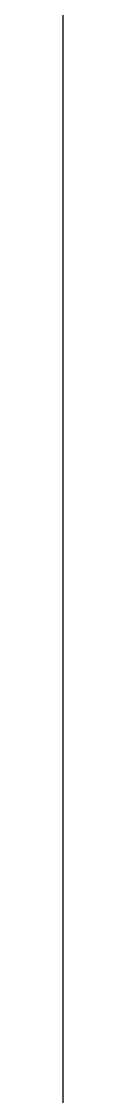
# Model space of a CAD drawing. Header units: metres. Extents: x 0 to 810, y 0 to 745.
# Drawn here: x 0 to 0.00008, y 4.98013 to 4.98702 of the extents above; entities that cross this region are included whole.
import ezdxf

# ---------------------------------------------------------------- set-up
doc = ezdxf.new("R2010")
doc.units = ezdxf.units.M
doc.layers.add('forest', color=7, linetype='Continuous')
doc.layers.add('forestfragmentation', color=7, linetype='Continuous')

msp = doc.modelspace()

# ---------------------------------------------------------------- linework, layer by layer
at = {"layer": 'forest', "color": 62}
msp.add_lwpolyline([(0, 0), (0, 63)], dxfattribs=at)
msp.add_lwpolyline([(0, 0), (0, 63)], dxfattribs=at)
msp.add_lwpolyline([(0, 0), (0, 63)], dxfattribs=at)
msp.add_lwpolyline([(0, 0), (0, 63)], dxfattribs=at)
at = {"layer": 'forest', "color": 176}
msp.add_lwpolyline([(0, 0), (0, 7), (1, 6), (2, 6), (3, 7), (2, 8), (2, 9), (1, 10), (0, 9), (0, 63), (63, 63)], dxfattribs=at)
msp.add_lwpolyline([(0, 0), (0, 7), (1, 6), (2, 6), (3, 7), (2, 8), (2, 9), (1, 10), (0, 9), (0, 63), (63, 63)], dxfattribs=at)
msp.add_lwpolyline([(0, 0), (0, 7), (1, 6), (2, 6), (3, 7), (2, 8), (2, 9), (1, 10), (0, 9), (0, 63), (63, 63)], dxfattribs=at)
msp.add_lwpolyline([(0, 0), (0, 7), (1, 6), (2, 6), (3, 7), (2, 8), (2, 9), (1, 10), (0, 9), (0, 63), (63, 63)], dxfattribs=at)
at = {"layer": 'forest', "color": 100}
msp.add_lwpolyline([(0, 0), (0, 63), (63, 63)], dxfattribs=at)
msp.add_lwpolyline([(0, 0), (0, 63), (63, 63)], dxfattribs=at)
msp.add_lwpolyline([(0, 0), (0, 63), (63, 63)], dxfattribs=at)
msp.add_lwpolyline([(0, 0), (0, 63), (63, 63)], dxfattribs=at)
at = {"layer": 'forest', "color": 145}
msp.add_lwpolyline([(0, 0), (0, 63), (62, 63)], dxfattribs=at)
msp.add_lwpolyline([(0, 0), (0, 63), (62, 63)], dxfattribs=at)
msp.add_lwpolyline([(0, 0), (0, 63), (62, 63)], dxfattribs=at)
msp.add_lwpolyline([(0, 0), (0, 63), (62, 63)], dxfattribs=at)
at = {"layer": 'forest', "color": 140}
for points in [[(1, 0), (0, 1), (0, 6), (1, 6), (2, 7), (2, 12), (3, 13), (3, 14), (4, 15), (4, 18), (5, 19), (5, 20), (6, 21), (5, 22), (1, 22), (0, 21), (0, 63), (63, 63)], [(1, 0), (0, 1), (0, 6), (1, 6), (2, 7), (2, 12), (3, 13), (3, 14), (4, 15), (4, 18), (5, 19), (5, 20), (6, 21), (5, 22), (1, 22), (0, 21), (0, 63), (63, 63)], [(1, 0), (0, 1), (0, 6), (1, 6), (2, 7), (2, 12), (3, 13), (3, 14), (4, 15), (4, 18), (5, 19), (5, 20), (6, 21), (5, 22), (1, 22), (0, 21), (0, 63), (63, 63)], [(1, 0), (0, 1), (0, 6), (1, 6), (2, 7), (2, 12), (3, 13), (3, 14), (4, 15), (4, 18), (5, 19), (5, 20), (6, 21), (5, 22), (1, 22), (0, 21), (0, 63), (63, 63)], [(0, 0), (0, 19), (2, 19), (3, 20), (3, 21), (2, 22), (1, 21), (0, 21), (0, 44)], [(0, 0), (0, 19), (2, 19), (3, 20), (3, 21), (2, 22), (1, 21), (0, 21), (0, 44)], [(0, 1), (0, 16), (4, 12), (5, 12), (6, 11), (7, 11), (7, 7), (6, 6), (6, 4), (3, 4), (2, 3), (2, 1), (0, 1)], [(0, 1), (0, 16), (4, 12), (5, 12), (6, 11), (7, 11), (7, 7), (6, 6), (6, 4), (3, 4), (2, 3), (2, 1), (0, 1)]]:
    msp.add_lwpolyline(points, dxfattribs=at)
at = {"layer": 'forest', "color": 183}
for points in [[(0, 0), (0, 63), (63, 63), (63, 0), (0, 0)], [(0, 0), (0, 63), (63, 63), (63, 0), (0, 0)], [(0, 0), (0, 63), (21, 63), (22, 62), (23, 62), (22, 61), (23, 60), (25, 60), (26, 59), (26, 58), (27, 57), (27, 55), (28, 54), (29, 55), (30, 55), (33, 58), (34, 58), (36, 60), (36, 61), (37, 62), (37, 63), (63, 63)], [(0, 0), (0, 63), (21, 63), (22, 62), (23, 62), (22, 61), (23, 60), (25, 60), (26, 59), (26, 58), (27, 57), (27, 55), (28, 54), (29, 55), (30, 55), (33, 58), (34, 58), (36, 60), (36, 61), (37, 62), (37, 63), (63, 63)], [(0, 0), (0, 47), (2, 49), (4, 49), (5, 50), (5, 51), (4, 52), (3, 52), (2, 53), (1, 53), (0, 54), (0, 63), (63, 63), (63, 0), (0, 0)], [(0, 0), (0, 47), (2, 49), (4, 49), (5, 50), (5, 51), (4, 52), (3, 52), (2, 53), (1, 53), (0, 54), (0, 63), (63, 63), (63, 0), (0, 0)], [(0, 0), (0, 63), (63, 63), (63, 0), (0, 0)], [(0, 0), (0, 63), (63, 63), (63, 0), (0, 0)], [(0, 0), (0, 63), (21, 63), (22, 62), (23, 62), (22, 61), (23, 60), (25, 60), (26, 59), (26, 58), (27, 57), (27, 55), (28, 54), (29, 55), (30, 55), (33, 58), (34, 58), (36, 60), (36, 61), (37, 62), (37, 63), (63, 63)], [(0, 0), (0, 63), (21, 63), (22, 62), (23, 62), (22, 61), (23, 60), (25, 60), (26, 59), (26, 58), (27, 57), (27, 55), (28, 54), (29, 55), (30, 55), (33, 58), (34, 58), (36, 60), (36, 61), (37, 62), (37, 63), (63, 63)], [(0, 0), (0, 61), (26, 61), (26, 59), (27, 58), (29, 58), (30, 59), (30, 60), (29, 61), (63, 61)], [(0, 0), (0, 61), (26, 61), (26, 59), (27, 58), (29, 58), (30, 59), (30, 60), (29, 61), (63, 61)]]:
    msp.add_lwpolyline(points, dxfattribs=at)
at = {"layer": 'forest', "color": 165}
for points in [[(0, 0), (0, 21), (3, 24), (2, 25), (1, 25), (0, 24), (0, 63), (63, 63), (63, 0), (0, 0)], [(0, 0), (0, 21), (3, 24), (2, 25), (1, 25), (0, 24), (0, 63), (63, 63), (63, 0), (0, 0)], [(0, 0), (0, 13), (1, 13), (2, 14), (2, 19), (4, 21), (3, 22), (3, 24), (4, 25), (3, 26), (3, 27), (2, 28), (1, 28), (0, 27), (0, 26), (0, 63)], [(0, 0), (0, 13), (1, 13), (2, 14), (2, 19), (4, 21), (3, 22), (3, 24), (4, 25), (3, 26), (3, 27), (2, 28), (1, 28), (0, 27), (0, 26), (0, 63)], [(0, 0), (0, 63), (63, 63)], [(0, 0), (0, 63), (63, 63)], [(0, 0), (0, 21), (3, 24), (2, 25), (1, 25), (0, 24), (0, 63), (63, 63), (63, 0), (0, 0)], [(0, 0), (0, 21), (3, 24), (2, 25), (1, 25), (0, 24), (0, 63), (63, 63), (63, 0), (0, 0)]]:
    msp.add_lwpolyline(points, dxfattribs=at)
at = {"layer": 'forest', "color": 184}
for points in [[(0, 0), (0, 63), (63, 63)], [(0, 0), (0, 63), (63, 63)], [(0, 0), (0, 50), (1, 51), (1, 54), (2, 55), (2, 57), (1, 58), (0, 58), (0, 63), (11, 63), (11, 60), (12, 59), (13, 59), (14, 58), (19, 58), (20, 59), (20, 60), (23, 63), (63, 63), (63, 0), (0, 0)], [(0, 0), (0, 50), (1, 51), (1, 54), (2, 55), (2, 57), (1, 58), (0, 58), (0, 63), (11, 63), (11, 60), (12, 59), (13, 59), (14, 58), (19, 58), (20, 59), (20, 60), (23, 63), (63, 63), (63, 0), (0, 0)], [(0, 0), (0, 46), (1, 47), (0, 48), (0, 63), (63, 63), (63, 0), (20, 0), (19, 1), (18, 1), (17, 2), (16, 2), (15, 1), (16, 0), (0, 0)], [(0, 0), (0, 46), (1, 47), (0, 48), (0, 63), (63, 63), (63, 0), (20, 0), (19, 1), (18, 1), (17, 2), (16, 2), (15, 1), (16, 0), (0, 0)], [(0, 0), (0, 63), (63, 63), (63, 0), (0, 0)], [(0, 0), (0, 63), (63, 63), (63, 0), (0, 0)], [(0, 0), (0, 63)], [(0, 0), (0, 63)], [(0, 0), (0, 63), (63, 63)], [(0, 0), (0, 63), (63, 63)]]:
    msp.add_lwpolyline(points, dxfattribs=at)
at = {"layer": 'forest', "color": 111}
for points in [[(0, 0), (0, 63), (60, 63), (62, 61), (63, 61), (63, 40), (61, 38), (61, 37), (62, 36), (63, 37), (63, 34), (60, 34), (59, 33), (59, 31), (58, 30), (59, 29), (61, 29), (63, 31), (63, 32), (63, 0), (0, 0)], [(0, 0), (0, 63), (60, 63), (62, 61), (63, 61), (63, 40), (61, 38), (61, 37), (62, 36), (63, 37), (63, 34), (60, 34), (59, 33), (59, 31), (58, 30), (59, 29), (61, 29), (63, 31), (63, 32), (63, 0), (0, 0)], [(0, 0), (0, 63), (60, 63), (62, 61), (63, 61), (63, 40), (61, 38), (61, 37), (62, 36), (63, 37), (63, 34), (60, 34), (59, 33), (59, 31), (58, 30), (59, 29), (61, 29), (63, 31), (63, 32), (63, 0), (0, 0)], [(0, 0), (0, 63), (60, 63), (62, 61), (63, 61), (63, 40), (61, 38), (61, 37), (62, 36), (63, 37), (63, 34), (60, 34), (59, 33), (59, 31), (58, 30), (59, 29), (61, 29), (63, 31), (63, 32), (63, 0), (0, 0)], [(0, 0), (0, 47)], [(0, 0), (0, 47)]]:
    msp.add_lwpolyline(points, dxfattribs=at)
at = {"layer": 'forest', "color": 144}
msp.add_lwpolyline([(0, 0), (0, 59), (1, 59), (5, 63), (42, 63), (44, 61), (43, 60), (43, 59), (44, 58), (47, 58)], dxfattribs=at)
msp.add_lwpolyline([(0, 0), (0, 59), (1, 59), (5, 63), (42, 63), (44, 61), (43, 60), (43, 59), (44, 58), (47, 58)], dxfattribs=at)
msp.add_lwpolyline([(0, 0), (0, 59), (1, 59), (5, 63), (42, 63), (44, 61), (43, 60), (43, 59), (44, 58), (47, 58)], dxfattribs=at)
msp.add_lwpolyline([(0, 0), (0, 59), (1, 59), (5, 63), (42, 63), (44, 61), (43, 60), (43, 59), (44, 58), (47, 58)], dxfattribs=at)
at = {"layer": 'forest', "color": 49}
msp.add_lwpolyline([(3, 0), (2, 1), (0, 1), (0, 63), (16, 63), (16, 61), (15, 61), (14, 60), (14, 58), (15, 57), (16, 57), (18, 59), (18, 60), (19, 61), (19, 63), (63, 63)], dxfattribs=at)
msp.add_lwpolyline([(3, 0), (2, 1), (0, 1), (0, 63), (16, 63), (16, 61), (15, 61), (14, 60), (14, 58), (15, 57), (16, 57), (18, 59), (18, 60), (19, 61), (19, 63), (63, 63)], dxfattribs=at)
msp.add_lwpolyline([(3, 0), (2, 1), (0, 1), (0, 63), (16, 63), (16, 61), (15, 61), (14, 60), (14, 58), (15, 57), (16, 57), (18, 59), (18, 60), (19, 61), (19, 63), (63, 63)], dxfattribs=at)
msp.add_lwpolyline([(3, 0), (2, 1), (0, 1), (0, 63), (16, 63), (16, 61), (15, 61), (14, 60), (14, 58), (15, 57), (16, 57), (18, 59), (18, 60), (19, 61), (19, 63), (63, 63)], dxfattribs=at)
at = {"layer": 'forest', "color": 160}
for points in [[(0, 0), (0, 63), (63, 63), (63, 44), (62, 43), (63, 42), (63, 0), (16, 0), (16, 1), (14, 3), (13, 3), (12, 2), (12, 1), (13, 0), (14, 0), (0, 0)], [(0, 0), (0, 63), (63, 63), (63, 44), (62, 43), (63, 42), (63, 0), (16, 0), (16, 1), (14, 3), (13, 3), (12, 2), (12, 1), (13, 0), (14, 0), (0, 0)], [(0, 0), (0, 63), (63, 63)], [(0, 0), (0, 63), (63, 63)], [(0, 0), (0, 63), (63, 63), (63, 44), (62, 43), (63, 42), (63, 0), (16, 0), (16, 1), (14, 3), (13, 3), (12, 2), (12, 1), (13, 0), (14, 0), (0, 0)], [(0, 0), (0, 63), (63, 63), (63, 44), (62, 43), (63, 42), (63, 0), (16, 0), (16, 1), (14, 3), (13, 3), (12, 2), (12, 1), (13, 0), (14, 0), (0, 0)]]:
    msp.add_lwpolyline(points, dxfattribs=at)
at = {"layer": 'forest', "color": 153}
for points in [[(0, 0), (0, 63), (50, 63)], [(0, 0), (0, 63), (50, 63)], [(0, 0), (0, 63), (63, 63), (63, 0), (0, 0)], [(0, 0), (0, 63), (63, 63), (63, 0), (0, 0)], [(0, 0), (0, 63), (50, 63)], [(0, 0), (0, 63), (50, 63)], [(0, 0), (0, 13), (1, 12), (1, 10), (3, 8), (6, 8), (7, 7), (8, 8), (9, 8), (10, 9), (11, 9), (13, 11), (13, 13), (12, 14), (12, 18)], [(0, 0), (0, 13), (1, 12), (1, 10), (3, 8), (6, 8), (7, 7), (8, 8), (9, 8), (10, 9), (11, 9), (13, 11), (13, 13), (12, 14), (12, 18)]]:
    msp.add_lwpolyline(points, dxfattribs=at)
at = {"layer": 'forest', "color": 167}
for points in [[(0, 0), (0, 31), (1, 30), (3, 32), (3, 34), (2, 35), (0, 35), (0, 52), (2, 54), (1, 55), (0, 55), (0, 63), (63, 63), (63, 0), (0, 0)], [(0, 0), (0, 31), (1, 30), (3, 32), (3, 34), (2, 35), (0, 35), (0, 52), (2, 54), (1, 55), (0, 55), (0, 63), (63, 63), (63, 0), (0, 0)], [(0, 0), (0, 13), (0, 12), (1, 11), (2, 11), (3, 10), (4, 10), (5, 11), (5, 12), (4, 13), (2, 13), (2, 18), (1, 19), (0, 18), (0, 63), (63, 63)], [(0, 0), (0, 13), (0, 12), (1, 11), (2, 11), (3, 10), (4, 10), (5, 11), (5, 12), (4, 13), (2, 13), (2, 18), (1, 19), (0, 18), (0, 63), (63, 63)], [(0, 0), (0, 31), (1, 30), (3, 32), (3, 34), (2, 35), (0, 35), (0, 52), (2, 54), (1, 55), (0, 55), (0, 63), (63, 63), (63, 0), (0, 0)], [(0, 0), (0, 31), (1, 30), (3, 32), (3, 34), (2, 35), (0, 35), (0, 52), (2, 54), (1, 55), (0, 55), (0, 63), (63, 63), (63, 0), (0, 0)]]:
    msp.add_lwpolyline(points, dxfattribs=at)
at = {"layer": 'forest', "color": 138}
msp.add_lwpolyline([(0, 0), (0, 29), (1, 30), (1, 33), (0, 34), (0, 63), (63, 63), (63, 0), (0, 0)], dxfattribs=at)
msp.add_lwpolyline([(0, 0), (0, 29), (1, 30), (1, 33), (0, 34), (0, 63), (63, 63), (63, 0), (0, 0)], dxfattribs=at)
msp.add_lwpolyline([(0, 0), (0, 29), (1, 30), (1, 33), (0, 34), (0, 63), (63, 63), (63, 0), (0, 0)], dxfattribs=at)
msp.add_lwpolyline([(0, 0), (0, 29), (1, 30), (1, 33), (0, 34), (0, 63), (63, 63), (63, 0), (0, 0)], dxfattribs=at)
at = {"layer": 'forest', "color": 83}
for points in [[(0, 0), (0, 44), (1, 45), (1, 47), (3, 49), (3, 50), (2, 51), (2, 52), (1, 53), (1, 56), (0, 57), (0, 63), (55, 63)], [(0, 0), (0, 44), (1, 45), (1, 47), (3, 49), (3, 50), (2, 51), (2, 52), (1, 53), (1, 56), (0, 57), (0, 63), (55, 63)], [(0, 0), (0, 44), (1, 45), (1, 47), (3, 49), (3, 50), (2, 51), (2, 52), (1, 53), (1, 56), (0, 57), (0, 63), (55, 63)], [(0, 0), (0, 44), (1, 45), (1, 47), (3, 49), (3, 50), (2, 51), (2, 52), (1, 53), (1, 56), (0, 57), (0, 63), (55, 63)], [(0, 0), (0, 13), (1, 13), (2, 14), (1, 15), (1, 17), (0, 18), (0, 59), (34, 59), (35, 58), (43, 58), (44, 59), (48, 59)], [(0, 0), (0, 13), (1, 13), (2, 14), (1, 15), (1, 17), (0, 18), (0, 59), (34, 59), (35, 58), (43, 58), (44, 59), (48, 59)], [(0, 0), (0, 13), (1, 13), (2, 14), (1, 15), (1, 17), (0, 18), (0, 59), (34, 59), (35, 58), (43, 58), (44, 59), (48, 59)], [(0, 0), (0, 13), (1, 13), (2, 14), (1, 15), (1, 17), (0, 18), (0, 59), (34, 59), (35, 58), (43, 58), (44, 59), (48, 59)], [(0, 0), (0, 15), (14, 15)], [(0, 0), (0, 15), (14, 15)]]:
    msp.add_lwpolyline(points, dxfattribs=at)
at = {"layer": 'forest', "color": 185}
for points in [[(0, 0), (0, 63), (63, 63)], [(0, 0), (0, 63), (63, 63)], [(0, 0), (0, 63)], [(0, 0), (0, 63)], [(0, 0), (0, 31), (1, 32), (1, 33), (0, 34), (0, 60), (1, 61), (0, 62), (0, 63), (49, 63)], [(0, 0), (0, 31), (1, 32), (1, 33), (0, 34), (0, 60), (1, 61), (0, 62), (0, 63), (49, 63)], [(0, 0), (0, 63), (63, 63)], [(0, 0), (0, 63), (63, 63)], [(0, 0), (0, 42)], [(0, 0), (0, 42)], [(0, 0), (0, 42)], [(0, 0), (0, 42)]]:
    msp.add_lwpolyline(points, dxfattribs=at)
at = {"layer": 'forest', "color": 192}
for points in [[(0, 0), (0, 63), (60, 63), (59, 62), (60, 61), (60, 59), (62, 57), (63, 57), (63, 0), (0, 0)], [(0, 0), (0, 63), (60, 63), (59, 62), (60, 61), (60, 59), (62, 57), (63, 57), (63, 0), (0, 0)], [(0, 0), (0, 63), (63, 63), (63, 0), (0, 0)], [(0, 0), (0, 63), (63, 63), (63, 0), (0, 0)], [(0, 0), (0, 63), (60, 63), (59, 62), (60, 61), (60, 59), (62, 57), (63, 57), (63, 0), (0, 0)]]:
    msp.add_lwpolyline(points, dxfattribs=at)
at = {"layer": 'forest', "color": 186}
for points in [[(0, 0), (0, 18), (3, 18), (4, 17), (5, 17), (6, 16), (7, 17), (7, 18), (8, 19), (6, 21), (5, 20), (4, 20), (4, 21), (5, 22), (5, 23), (3, 25), (2, 24), (2, 23), (0, 21), (0, 63), (63, 63)], [(0, 0), (0, 18), (3, 18), (4, 17), (5, 17), (6, 16), (7, 17), (7, 18), (8, 19), (6, 21), (5, 20), (4, 20), (4, 21), (5, 22), (5, 23), (3, 25), (2, 24), (2, 23), (0, 21), (0, 63), (63, 63)], [(0, 0), (0, 13), (1, 13), (2, 14), (4, 14), (5, 15), (5, 17), (4, 18), (0, 18), (0, 39), (2, 41), (1, 42), (0, 42), (0, 46), (1, 47), (0, 48), (0, 63), (63, 63), (63, 0), (0, 0)], [(0, 0), (0, 13), (1, 13), (2, 14), (4, 14), (5, 15), (5, 17), (4, 18), (0, 18), (0, 39), (2, 41), (1, 42), (0, 42), (0, 46), (1, 47), (0, 48), (0, 63), (63, 63), (63, 0), (0, 0)], [(0, 0), (0, 63), (63, 63), (63, 0), (0, 0)], [(0, 0), (0, 63), (63, 63), (63, 0), (0, 0)], [(0, 0), (0, 63), (52, 63)], [(0, 0), (0, 63), (52, 63)], [(0, 0), (1, 1), (0, 2), (0, 63), (63, 63), (63, 0), (45, 0), (46, 0), (47, 1), (46, 2), (44, 2), (43, 1), (43, 0), (36, 0), (34, 2), (33, 2), (32, 1), (33, 0), (0, 0)], [(0, 0), (1, 1), (0, 2), (0, 63), (63, 63), (63, 0), (45, 0), (46, 0), (47, 1), (46, 2), (44, 2), (43, 1), (43, 0), (36, 0), (34, 2), (33, 2), (32, 1), (33, 0), (0, 0)]]:
    msp.add_lwpolyline(points, dxfattribs=at)
at = {"layer": 'forest', "color": 188}
for points in [[(0, 0), (0, 63), (59, 63)], [(0, 0), (0, 63), (59, 63)], [(0, 0), (0, 63), (63, 63), (63, 0), (0, 0)], [(0, 0), (0, 63), (63, 63), (63, 0), (0, 0)], [(0, 0), (0, 58), (1, 59), (1, 60), (0, 61), (0, 63), (28, 63), (28, 57), (29, 56), (29, 52), (28, 51), (28, 50), (30, 48), (30, 47), (31, 46), (32, 47), (35, 47), (36, 46), (37, 46), (39, 44), (40, 44), (41, 43), (42, 43), (46, 39)], [(0, 0), (0, 58), (1, 59), (1, 60), (0, 61), (0, 63), (28, 63), (28, 57), (29, 56), (29, 52), (28, 51), (28, 50), (30, 48), (30, 47), (31, 46), (32, 47), (35, 47), (36, 46), (37, 46), (39, 44), (40, 44), (41, 43), (42, 43), (46, 39)]]:
    msp.add_lwpolyline(points, dxfattribs=at)
at = {"layer": 'forest', "color": 154}
for points in [[(0, 0), (0, 63), (59, 63)], [(0, 0), (0, 63), (59, 63)], [(0, 0), (0, 6), (2, 8), (2, 10), (1, 11), (1, 14), (2, 15), (1, 16), (1, 18), (2, 19), (0, 21), (0, 63), (62, 63)], [(0, 0), (0, 6), (2, 8), (2, 10), (1, 11), (1, 14), (2, 15), (1, 16), (1, 18), (2, 19), (0, 21), (0, 63), (62, 63)]]:
    msp.add_lwpolyline(points, dxfattribs=at)
at = {"layer": 'forest', "color": 170}
for points in [[(0, 0), (0, 63), (63, 63)], [(0, 0), (0, 63), (63, 63)], [(0, 0), (0, 5), (1, 5), (2, 6), (2, 7), (3, 8), (2, 9), (2, 11), (3, 12), (3, 13), (2, 14), (1, 14), (1, 17), (0, 18), (0, 60), (1, 59), (4, 62), (4, 63), (47, 63)], [(0, 0), (0, 5), (1, 5), (2, 6), (2, 7), (3, 8), (2, 9), (2, 11), (3, 12), (3, 13), (2, 14), (1, 14), (1, 17), (0, 18), (0, 60), (1, 59), (4, 62), (4, 63), (47, 63)]]:
    msp.add_lwpolyline(points, dxfattribs=at)
at = {"layer": 'forest', "color": 163}
for points in [[(0, 0), (0, 63), (63, 63), (63, 0), (0, 0)], [(0, 0), (0, 63), (63, 63), (63, 0), (0, 0)], [(0, 0), (0, 63), (63, 63), (63, 0), (0, 0)], [(0, 0), (0, 63), (63, 63), (63, 0), (0, 0)], [(0, 0), (0, 42), (1, 41), (3, 43), (3, 45), (2, 46), (1, 45), (1, 48), (2, 49), (1, 50), (1, 51), (2, 52), (1, 53), (1, 54), (0, 55), (0, 63), (63, 63), (63, 0), (33, 0), (31, 2), (29, 2), (27, 0), (0, 0)], [(0, 0), (0, 42), (1, 41), (3, 43), (3, 45), (2, 46), (1, 45), (1, 48), (2, 49), (1, 50), (1, 51), (2, 52), (1, 53), (1, 54), (0, 55), (0, 63), (63, 63), (63, 0), (33, 0), (31, 2), (29, 2), (27, 0), (0, 0)], [(0, 0), (0, 52)], [(0, 0), (0, 52)], [(0, 0), (0, 23)], [(0, 0), (0, 23)], [(0, 0), (0, 23)], [(0, 0), (0, 23)]]:
    msp.add_lwpolyline(points, dxfattribs=at)
at = {"layer": 'forest', "color": 181}
for points in [[(0, 0), (0, 63), (44, 63), (44, 62), (43, 62), (42, 61), (42, 60), (43, 59), (44, 59), (45, 60), (46, 59), (48, 61), (48, 62), (49, 63), (62, 63), (61, 62), (61, 60), (62, 59), (63, 59), (63, 0), (0, 0)], [(0, 0), (0, 63), (44, 63), (44, 62), (43, 62), (42, 61), (42, 60), (43, 59), (44, 59), (45, 60), (46, 59), (48, 61), (48, 62), (49, 63), (62, 63), (61, 62), (61, 60), (62, 59), (63, 59), (63, 0), (0, 0)], [(0, 0), (0, 19), (1, 20), (0, 21), (0, 63), (63, 63), (63, 0), (63, 3), (62, 4), (60, 2), (58, 2), (57, 3), (55, 3), (54, 2), (54, 0), (0, 0)], [(0, 0), (0, 19), (1, 20), (0, 21), (0, 63), (63, 63), (63, 0), (63, 3), (62, 4), (60, 2), (58, 2), (57, 3), (55, 3), (54, 2), (54, 0), (0, 0)], [(0, 0), (0, 42), (1, 43), (1, 44), (2, 44), (3, 45), (4, 45), (6, 47), (6, 49), (7, 50), (6, 51), (3, 51), (2, 50), (0, 50), (0, 63), (63, 63), (63, 0), (0, 0)], [(0, 0), (0, 42), (1, 43), (1, 44), (2, 44), (3, 45), (4, 45), (6, 47), (6, 49), (7, 50), (6, 51), (3, 51), (2, 50), (0, 50), (0, 63), (63, 63), (63, 0), (0, 0)]]:
    msp.add_lwpolyline(points, dxfattribs=at)
at = {"layer": 'forest', "color": 180}
for points in [[(0, 1), (0, 11), (2, 11), (3, 12), (2, 13), (0, 13), (0, 63), (63, 63)], [(0, 1), (0, 11), (2, 11), (3, 12), (2, 13), (0, 13), (0, 63), (63, 63)], [(0, 0), (0, 63), (63, 63), (63, 0), (0, 0)], [(0, 0), (0, 63), (63, 63), (63, 0), (0, 0)], [(0, 0), (0, 23), (1, 24), (0, 25), (0, 63), (49, 63), (50, 62), (54, 62), (55, 61), (57, 61), (58, 60), (60, 62), (63, 62), (63, 0), (0, 0)], [(0, 0), (0, 23), (1, 24), (0, 25), (0, 63), (49, 63), (50, 62), (54, 62), (55, 61), (57, 61), (58, 60), (60, 62), (63, 62), (63, 0), (0, 0)], [(0, 0), (0, 63), (63, 63), (63, 40), (62, 39), (62, 35), (61, 34), (62, 33), (63, 33), (63, 28), (62, 27), (63, 26), (63, 0), (0, 0)], [(0, 0), (0, 63), (63, 63), (63, 40), (62, 39), (62, 35), (61, 34), (62, 33), (63, 33), (63, 28), (62, 27), (63, 26), (63, 0), (0, 0)]]:
    msp.add_lwpolyline(points, dxfattribs=at)
at = {"layer": 'forest', "color": 117}
for points in [[(0, 0), (0, 63), (63, 63), (63, 0), (16, 0), (15, 1), (14, 0), (0, 0)], [(0, 0), (0, 63), (63, 63), (63, 0), (16, 0), (15, 1), (14, 0), (0, 0)], [(0, 0), (0, 28)], [(0, 0), (0, 28)]]:
    msp.add_lwpolyline(points, dxfattribs=at)
at = {"layer": 'forest', "color": 164}
msp.add_lwpolyline([(0, 0), (0, 63), (63, 63), (63, 0), (58, 0), (60, 2), (58, 4), (56, 2), (55, 2), (54, 1), (55, 0), (0, 0)], dxfattribs=at)
msp.add_lwpolyline([(0, 0), (0, 63), (63, 63), (63, 0), (58, 0), (60, 2), (58, 4), (56, 2), (55, 2), (54, 1), (55, 0), (0, 0)], dxfattribs=at)
at = {"layer": 'forest', "color": 171}
for points in [[(0, 0), (0, 1), (1, 1), (2, 2), (1, 3), (0, 3), (0, 63), (63, 63), (63, 2), (60, 5), (58, 3), (58, 2), (57, 2), (56, 1), (57, 0), (0, 0)], [(0, 0), (0, 1), (1, 1), (2, 2), (1, 3), (0, 3), (0, 63), (63, 63), (63, 2), (60, 5), (58, 3), (58, 2), (57, 2), (56, 1), (57, 0), (0, 0)], [(0, 0), (0, 31), (1, 32), (0, 33), (0, 37), (2, 37), (4, 39), (3, 40), (2, 40), (1, 39), (0, 39), (0, 63), (58, 63)], [(0, 0), (0, 31), (1, 32), (0, 33), (0, 37), (2, 37), (4, 39), (3, 40), (2, 40), (1, 39), (0, 39), (0, 63), (58, 63)], [(0, 0), (0, 63), (63, 63)], [(0, 0), (0, 63), (63, 63)], [(0, 0), (0, 63), (20, 63), (20, 62), (21, 61), (23, 61), (25, 63), (26, 63), (27, 62), (28, 63), (63, 63)], [(0, 0), (0, 63), (20, 63), (20, 62), (21, 61), (23, 61), (25, 63), (26, 63), (27, 62), (28, 63), (63, 63)]]:
    msp.add_lwpolyline(points, dxfattribs=at)
at = {"layer": 'forest', "color": 179}
for points in [[(0, 0), (0, 5), (1, 5), (2, 6), (1, 7), (0, 7), (0, 63), (63, 63)], [(0, 0), (0, 5), (1, 5), (2, 6), (1, 7), (0, 7), (0, 63), (63, 63)], [(0, 0), (0, 63), (3, 63), (4, 62), (5, 62), (6, 63), (63, 63), (63, 0), (0, 0)], [(0, 0), (0, 63), (3, 63), (4, 62), (5, 62), (6, 63), (63, 63), (63, 0), (0, 0)]]:
    msp.add_lwpolyline(points, dxfattribs=at)
at = {"layer": 'forest', "color": 173}
msp.add_lwpolyline([(0, 0), (0, 63), (63, 63), (63, 0), (0, 0)], dxfattribs=at)
msp.add_lwpolyline([(0, 0), (0, 63), (63, 63), (63, 0), (0, 0)], dxfattribs=at)
at = {"layer": 'forest', "color": 187}
for points in [[(0, 0), (0, 63), (63, 63), (63, 0), (0, 0)], [(0, 0), (0, 63), (63, 63), (63, 0), (0, 0)], [(0, 0), (0, 63), (63, 63), (63, 17), (62, 16), (62, 15), (63, 14), (63, 0), (0, 0)], [(0, 0), (0, 63), (63, 63), (63, 17), (62, 16), (62, 15), (63, 14), (63, 0), (0, 0)], [(0, 0), (0, 31), (3, 34), (6, 34), (7, 35), (10, 35), (11, 34), (12, 34), (13, 35), (13, 36), (14, 37)], [(0, 0), (0, 31), (3, 34), (6, 34), (7, 35), (10, 35), (11, 34), (12, 34), (13, 35), (13, 36), (14, 37)]]:
    msp.add_lwpolyline(points, dxfattribs=at)
at = {"layer": 'forest', "color": 158}
msp.add_lwpolyline([(0, 0), (0, 54), (2, 56), (2, 57), (3, 58), (3, 60), (2, 61), (0, 61), (0, 63), (63, 63), (63, 0), (0, 0)], dxfattribs=at)
msp.add_lwpolyline([(0, 0), (0, 54), (2, 56), (2, 57), (3, 58), (3, 60), (2, 61), (0, 61), (0, 63), (63, 63), (63, 0), (0, 0)], dxfattribs=at)
at = {"layer": 'forest', "color": 174}
for points in [[(0, 0), (0, 27), (3, 30), (3, 31), (2, 32), (1, 31), (1, 33), (0, 34), (0, 63)], [(0, 0), (0, 27), (3, 30), (3, 31), (2, 32), (1, 31), (1, 33), (0, 34), (0, 63)], [(0, 0), (0, 63), (63, 63), (63, 0), (0, 0)], [(0, 0), (0, 63), (63, 63), (63, 0), (0, 0)], [(0, 0), (0, 63)], [(0, 0), (0, 63)], [(0, 0), (0, 62)], [(0, 0), (0, 62)]]:
    msp.add_lwpolyline(points, dxfattribs=at)
at = {"layer": 'forest', "color": 178}
for points in [[(0, 2), (0, 7), (1, 7), (2, 8), (2, 9), (1, 10), (0, 10), (0, 15), (2, 17), (2, 18), (3, 19), (2, 20), (1, 20), (0, 19), (0, 18), (0, 63)], [(0, 2), (0, 7), (1, 7), (2, 8), (2, 9), (1, 10), (0, 10), (0, 15), (2, 17), (2, 18), (3, 19), (2, 20), (1, 20), (0, 19), (0, 18), (0, 63)], [(0, 0), (0, 10), (1, 10), (2, 9), (3, 10), (3, 11), (1, 13), (2, 14), (2, 15), (1, 16), (1, 17), (0, 18), (0, 63)], [(0, 0), (0, 10), (1, 10), (2, 9), (3, 10), (3, 11), (1, 13), (2, 14), (2, 15), (1, 16), (1, 17), (0, 18), (0, 63)], [(0, 0), (0, 63), (63, 63)], [(0, 0), (0, 63), (63, 63)], [(0, 0), (0, 39), (1, 40), (1, 41), (0, 42), (0, 63), (63, 63)], [(0, 0), (0, 39), (1, 40), (1, 41), (0, 42), (0, 63), (63, 63)], [(0, 0), (0, 53)], [(0, 0), (0, 53)]]:
    msp.add_lwpolyline(points, dxfattribs=at)
at = {"layer": 'forest', "color": 172}
for points in [[(0, 0), (0, 63), (63, 63), (63, 0), (0, 0)], [(0, 0), (0, 63), (63, 63), (63, 0), (0, 0)], [(0, 0), (0, 63), (63, 63), (63, 0), (0, 0)], [(0, 0), (0, 63), (63, 63), (63, 0), (0, 0)], [(5, 0), (6, 1), (6, 2), (5, 3), (3, 3), (2, 2), (0, 2), (0, 45), (1, 46), (0, 47), (0, 63), (63, 63)], [(5, 0), (6, 1), (6, 2), (5, 3), (3, 3), (2, 2), (0, 2), (0, 45), (1, 46), (0, 47), (0, 63), (63, 63)], [(0, 0), (0, 22)], [(0, 0), (0, 22)]]:
    msp.add_lwpolyline(points, dxfattribs=at)
at = {"layer": 'forest', "color": 168}
for points in [[(0, 0), (0, 63), (29, 63), (29, 59), (30, 58), (31, 58), (33, 56), (33, 54), (34, 53), (34, 52), (35, 51), (36, 51), (35, 50), (37, 48), (37, 47), (38, 46), (38, 45), (39, 44), (41, 44), (44, 47), (44, 49), (45, 49), (47, 51)], [(0, 0), (0, 63), (29, 63), (29, 59), (30, 58), (31, 58), (33, 56), (33, 54), (34, 53), (34, 52), (35, 51), (36, 51), (35, 50), (37, 48), (37, 47), (38, 46), (38, 45), (39, 44), (41, 44), (44, 47), (44, 49), (45, 49), (47, 51)], [(0, 0), (0, 63), (63, 63), (63, 0), (0, 0)], [(0, 0), (0, 63), (63, 63), (63, 0), (0, 0)]]:
    msp.add_lwpolyline(points, dxfattribs=at)
at = {"layer": 'forest', "color": 155}
for points in [[(0, 0), (0, 20), (2, 20), (3, 19), (4, 20), (4, 21), (6, 23), (5, 24), (5, 25), (4, 26), (5, 27), (5, 28), (4, 29), (1, 29), (0, 28), (0, 63), (63, 63)], [(0, 0), (0, 20), (2, 20), (3, 19), (4, 20), (4, 21), (6, 23), (5, 24), (5, 25), (4, 26), (5, 27), (5, 28), (4, 29), (1, 29), (0, 28), (0, 63), (63, 63)], [(0, 0), (0, 14), (1, 15), (1, 16), (2, 17), (1, 18), (0, 18), (0, 25), (1, 25), (2, 26), (1, 27), (0, 27), (0, 63)], [(0, 0), (0, 14), (1, 15), (1, 16), (2, 17), (1, 18), (0, 18), (0, 25), (1, 25), (2, 26), (1, 27), (0, 27), (0, 63)], [(0, 0), (0, 11), (1, 12), (1, 13), (2, 14), (2, 25), (1, 26), (0, 26), (0, 63), (61, 63)], [(0, 0), (0, 11), (1, 12), (1, 13), (2, 14), (2, 25), (1, 26), (0, 26), (0, 63), (61, 63)], [(0, 0), (0, 52)], [(0, 0), (0, 52)], [(0, 0), (1, 0), (2, 1), (1, 2), (0, 2), (0, 34), (2, 34), (4, 36), (4, 40)], [(0, 0), (1, 0), (2, 1), (1, 2), (0, 2), (0, 34), (2, 34), (4, 36), (4, 40)]]:
    msp.add_lwpolyline(points, dxfattribs=at)
at = {"layer": 'forest', "color": 130}
msp.add_lwpolyline([(0, 0), (0, 63), (63, 63), (63, 0), (0, 0)], dxfattribs=at)
msp.add_lwpolyline([(0, 0), (0, 63), (63, 63), (63, 0), (0, 0)], dxfattribs=at)
at = {"layer": 'forest', "color": 189}
for points in [[(0, 0), (0, 63), (63, 63)], [(0, 0), (0, 63), (63, 63)], [(0, 0), (0, 50)], [(0, 0), (0, 50)], [(0, 0), (0, 43)], [(0, 0), (0, 43)]]:
    msp.add_lwpolyline(points, dxfattribs=at)
at = {"layer": 'forest', "color": 175}
for points in [[(0, 0), (0, 63), (63, 63), (63, 0), (0, 0)], [(0, 0), (0, 63), (63, 63), (63, 0), (0, 0)], [(0, 0), (0, 63), (27, 63), (27, 62), (28, 61), (28, 59), (29, 58), (29, 53), (30, 52), (30, 51), (32, 49), (35, 49), (35, 48), (36, 47), (37, 48), (37, 49), (38, 49), (39, 50), (39, 52), (40, 53), (40, 60), (41, 61), (41, 63), (63, 63)], [(0, 0), (0, 63), (27, 63), (27, 62), (28, 61), (28, 59), (29, 58), (29, 53), (30, 52), (30, 51), (32, 49), (35, 49), (35, 48), (36, 47), (37, 48), (37, 49), (38, 49), (39, 50), (39, 52), (40, 53), (40, 60), (41, 61), (41, 63), (63, 63)], [(0, 0), (0, 63), (63, 63), (63, 0), (0, 0)], [(0, 0), (0, 63), (63, 63), (63, 0), (0, 0)]]:
    msp.add_lwpolyline(points, dxfattribs=at)
at = {"layer": 'forest', "color": 137}
for points in [[(0, 0), (0, 63), (62, 63)], [(0, 0), (0, 63), (62, 63)], [(0, 4), (0, 5), (2, 7), (2, 9), (1, 10), (0, 9), (0, 63), (63, 63)], [(0, 4), (0, 5), (2, 7), (2, 9), (1, 10), (0, 9), (0, 63), (63, 63)], [(0, 0), (0, 5), (1, 5), (2, 6), (3, 6), (6, 9), (8, 9), (9, 8), (10, 8), (11, 7), (13, 7), (15, 9), (15, 10), (14, 11), (3, 11), (2, 12), (3, 13), (2, 14), (2, 15), (3, 16), (4, 16), (5, 17), (5, 19)], [(0, 0), (0, 5), (1, 5), (2, 6), (3, 6), (6, 9), (8, 9), (9, 8), (10, 8), (11, 7), (13, 7), (15, 9), (15, 10), (14, 11), (3, 11), (2, 12), (3, 13), (2, 14), (2, 15), (3, 16), (4, 16), (5, 17), (5, 19)]]:
    msp.add_lwpolyline(points, dxfattribs=at)
at = {"layer": 'forest', "color": 182}
for points in [[(0, 0), (0, 63), (47, 63)], [(0, 0), (0, 63), (47, 63)], [(0, 0), (0, 63), (63, 63), (63, 0), (0, 0)], [(0, 0), (0, 63), (63, 63), (63, 0), (0, 0)], [(0, 0), (0, 46)], [(0, 0), (0, 46)]]:
    msp.add_lwpolyline(points, dxfattribs=at)
at = {"layer": 'forest', "color": 149}
for points in [[(0, 1), (0, 29), (1, 30), (0, 31), (0, 63), (63, 63), (63, 13), (62, 14), (61, 14), (60, 13), (60, 12), (63, 9), (63, 1), (0, 1)], [(0, 1), (0, 29), (1, 30), (0, 31), (0, 63), (63, 63), (63, 13), (62, 14), (61, 14), (60, 13), (60, 12), (63, 9), (63, 1), (0, 1)], [(1, 0), (0, 1), (0, 40)], [(1, 0), (0, 1), (0, 40)], [(0, 0), (0, 18), (1, 17), (2, 18), (2, 22), (0, 24), (0, 25), (1, 26), (1, 27), (3, 29), (2, 30), (2, 33), (1, 34), (3, 34), (4, 35), (8, 35), (9, 34), (10, 34), (11, 35), (12, 35), (13, 36), (14, 36), (15, 37)], [(0, 0), (0, 18), (1, 17), (2, 18), (2, 22), (0, 24), (0, 25), (1, 26), (1, 27), (3, 29), (2, 30), (2, 33), (1, 34), (3, 34), (4, 35), (8, 35), (9, 34), (10, 34), (11, 35), (12, 35), (13, 36), (14, 36), (15, 37)]]:
    msp.add_lwpolyline(points, dxfattribs=at)
at = {"layer": 'forest', "color": 147}
for points in [[(0, 0), (0, 63), (63, 63), (62, 63), (61, 62), (61, 59), (62, 58), (63, 59), (63, 61), (63, 0), (0, 0)], [(0, 0), (0, 63), (63, 63), (62, 63), (61, 62), (61, 59), (62, 58), (63, 59), (63, 61), (63, 0), (0, 0)], [(0, 0), (0, 35), (5, 35), (6, 36), (6, 37)], [(0, 0), (0, 35), (5, 35), (6, 36), (6, 37)]]:
    msp.add_lwpolyline(points, dxfattribs=at)
at = {"layer": 'forest', "color": 136}
msp.add_lwpolyline([(0, 0), (0, 34), (1, 34), (2, 33), (3, 34), (3, 37), (2, 38), (0, 38), (0, 63), (47, 63)], dxfattribs=at)
msp.add_lwpolyline([(0, 0), (0, 34), (1, 34), (2, 33), (3, 34), (3, 37), (2, 38), (0, 38), (0, 63), (47, 63)], dxfattribs=at)
at = {"layer": 'forest', "color": 68}
msp.add_lwpolyline([(0, 1), (0, 63)], dxfattribs=at)
msp.add_lwpolyline([(0, 1), (0, 63)], dxfattribs=at)
at = {"layer": 'forest', "color": 54}
msp.add_lwpolyline([(0, 0), (0, 63)], dxfattribs=at)
msp.add_lwpolyline([(0, 0), (0, 63)], dxfattribs=at)
at = {"layer": 'forest', "color": 151}
for points in [[(0, 0), (0, 11), (1, 12), (1, 19), (4, 19), (5, 20), (4, 21), (3, 21), (2, 22), (2, 24), (1, 25), (1, 26), (3, 26), (4, 27), (4, 30), (2, 32), (1, 32), (0, 31), (0, 63), (63, 63), (63, 0), (0, 0)], [(0, 0), (0, 11), (1, 12), (1, 19), (4, 19), (5, 20), (4, 21), (3, 21), (2, 22), (2, 24), (1, 25), (1, 26), (3, 26), (4, 27), (4, 30), (2, 32), (1, 32), (0, 31), (0, 63), (63, 63), (63, 0), (0, 0)], [(0, 0), (0, 31), (3, 31), (4, 32), (5, 32), (6, 33), (6, 34), (5, 35), (4, 35), (3, 36), (2, 36), (0, 34), (0, 60), (1, 60), (3, 62), (37, 62), (39, 60), (40, 60), (41, 61), (41, 62), (47, 62)], [(0, 0), (0, 31), (3, 31), (4, 32), (5, 32), (6, 33), (6, 34), (5, 35), (4, 35), (3, 36), (2, 36), (0, 34), (0, 60), (1, 60), (3, 62), (37, 62), (39, 60), (40, 60), (41, 61), (41, 62), (47, 62)]]:
    msp.add_lwpolyline(points, dxfattribs=at)
at = {"layer": 'forest', "color": 177}
for points in [[(0, 0), (0, 63), (63, 63), (63, 13), (61, 15), (59, 15), (58, 14), (59, 13), (59, 8), (60, 7), (60, 2), (62, 0), (63, 1), (63, 0), (0, 0)], [(0, 0), (0, 63), (63, 63), (63, 13), (61, 15), (59, 15), (58, 14), (59, 13), (59, 8), (60, 7), (60, 2), (62, 0), (63, 1), (63, 0), (0, 0)], [(0, 0), (0, 55), (42, 55), (43, 54), (44, 54), (45, 53), (46, 53), (47, 54), (47, 55), (63, 55), (63, 2), (62, 2), (60, 0), (0, 0)], [(0, 0), (0, 55), (42, 55), (43, 54), (44, 54), (45, 53), (46, 53), (47, 54), (47, 55), (63, 55), (63, 2), (62, 2), (60, 0), (0, 0)], [(0, 0), (0, 50)], [(0, 0), (0, 50)]]:
    msp.add_lwpolyline(points, dxfattribs=at)
at = {"layer": 'forest', "color": 118}
msp.add_lwpolyline([(0, 0), (0, 8), (2, 10), (2, 13), (4, 15), (3, 16), (1, 16), (1, 17), (2, 18), (2, 20), (5, 23), (5, 25), (4, 26), (4, 28), (5, 29), (4, 30), (3, 30), (1, 32), (0, 32), (0, 63), (59, 63)], dxfattribs=at)
msp.add_lwpolyline([(0, 0), (0, 8), (2, 10), (2, 13), (4, 15), (3, 16), (1, 16), (1, 17), (2, 18), (2, 20), (5, 23), (5, 25), (4, 26), (4, 28), (5, 29), (4, 30), (3, 30), (1, 32), (0, 32), (0, 63), (59, 63)], dxfattribs=at)
at = {"layer": 'forest', "color": 166}
msp.add_lwpolyline([(0, 0), (0, 63), (63, 63), (63, 48), (61, 46), (61, 43), (60, 43), (59, 44), (58, 43), (57, 43), (55, 41), (56, 40), (57, 40), (58, 41), (60, 41), (61, 40), (62, 40), (62, 36), (63, 35), (63, 0), (0, 0)], dxfattribs=at)
msp.add_lwpolyline([(0, 0), (0, 63), (63, 63), (63, 48), (61, 46), (61, 43), (60, 43), (59, 44), (58, 43), (57, 43), (55, 41), (56, 40), (57, 40), (58, 41), (60, 41), (61, 40), (62, 40), (62, 36), (63, 35), (63, 0), (0, 0)], dxfattribs=at)
at = {"layer": 'forest', "color": 161}
for points in [[(0, 0), (0, 33), (1, 33), (2, 34), (3, 34), (4, 35), (3, 36), (2, 36), (2, 37), (1, 38), (1, 40), (0, 41), (0, 63), (63, 63), (63, 0), (0, 0)], [(0, 0), (0, 33), (1, 33), (2, 34), (3, 34), (4, 35), (3, 36), (2, 36), (2, 37), (1, 38), (1, 40), (0, 41), (0, 63), (63, 63), (63, 0), (0, 0)], [(0, 0), (0, 35), (2, 35), (3, 36), (6, 36), (7, 35), (12, 35), (13, 36), (17, 36), (18, 35), (20, 35), (21, 36), (21, 38)], [(0, 0), (0, 35), (2, 35), (3, 36), (6, 36), (7, 35), (12, 35), (13, 36), (17, 36), (18, 35), (20, 35), (21, 36), (21, 38)]]:
    msp.add_lwpolyline(points, dxfattribs=at)
at = {"layer": 'forest', "color": 169}
for points in [[(0, 0), (0, 63), (63, 63), (63, 0), (48, 0), (49, 1), (49, 6), (48, 7), (47, 6), (47, 3), (45, 1), (46, 0), (0, 0)], [(0, 0), (0, 63), (63, 63), (63, 0), (48, 0), (49, 1), (49, 6), (48, 7), (47, 6), (47, 3), (45, 1), (46, 0), (0, 0)], [(0, 0), (0, 63), (63, 63), (63, 0), (50, 0), (50, 1), (51, 1), (52, 2), (52, 6), (53, 7), (53, 8), (54, 9), (53, 10), (53, 11), (52, 12), (51, 11), (51, 10), (49, 8), (49, 6), (48, 5), (48, 3), (47, 2), (47, 0), (0, 0)], [(0, 0), (0, 63), (63, 63), (63, 0), (50, 0), (50, 1), (51, 1), (52, 2), (52, 6), (53, 7), (53, 8), (54, 9), (53, 10), (53, 11), (52, 12), (51, 11), (51, 10), (49, 8), (49, 6), (48, 5), (48, 3), (47, 2), (47, 0), (0, 0)], [(0, 0), (0, 48)], [(0, 0), (0, 48)], [(0, 0), (0, 5), (1, 6), (1, 7), (0, 8), (0, 35), (1, 34), (2, 35), (2, 37)], [(0, 0), (0, 5), (1, 6), (1, 7), (0, 8), (0, 35), (1, 34), (2, 35), (2, 37)]]:
    msp.add_lwpolyline(points, dxfattribs=at)
at = {"layer": 'forest', "color": 157}
for points in [[(0, 0), (0, 63), (63, 63), (63, 39), (62, 38), (62, 37), (63, 36), (63, 0), (54, 0), (53, 1), (52, 1), (51, 2), (46, 2), (45, 3), (44, 2), (43, 2), (42, 1), (39, 1), (38, 0), (0, 0)], [(0, 0), (0, 63), (63, 63), (63, 39), (62, 38), (62, 37), (63, 36), (63, 0), (54, 0), (53, 1), (52, 1), (51, 2), (46, 2), (45, 3), (44, 2), (43, 2), (42, 1), (39, 1), (38, 0), (0, 0)], [(0, 0), (0, 2), (1, 2), (2, 3), (1, 4), (0, 4), (0, 8), (2, 8), (6, 12), (5, 13), (5, 14), (3, 16), (2, 16), (1, 17), (1, 19)], [(0, 0), (0, 2), (1, 2), (2, 3), (1, 4), (0, 4), (0, 8), (2, 8), (6, 12), (5, 13), (5, 14), (3, 16), (2, 16), (1, 17), (1, 19)]]:
    msp.add_lwpolyline(points, dxfattribs=at)
at = {"layer": 'forest', "color": 129}
msp.add_lwpolyline([(0, 0), (0, 60)], dxfattribs=at)
msp.add_lwpolyline([(0, 0), (0, 60)], dxfattribs=at)
at = {"layer": 'forest', "color": 42}
msp.add_lwpolyline([(0, 0), (0, 30), (1, 31), (0, 32), (0, 58)], dxfattribs=at)
msp.add_lwpolyline([(0, 0), (0, 30), (1, 31), (0, 32), (0, 58)], dxfattribs=at)
at = {"layer": 'forest', "color": 123}
msp.add_lwpolyline([(0, 0), (0, 54)], dxfattribs=at)
msp.add_lwpolyline([(0, 0), (0, 54)], dxfattribs=at)
msp.add_lwpolyline([(0, 0), (0, 54)], dxfattribs=at)
msp.add_lwpolyline([(0, 0), (0, 54)], dxfattribs=at)
at = {"layer": 'forest', "color": 162}
for points in [[(0, 0), (0, 47)], [(0, 0), (0, 47)], [(0, 0), (0, 35), (0, 34), (1, 33), (7, 33), (8, 34), (9, 34), (10, 35), (10, 36), (9, 37)], [(0, 0), (0, 35), (0, 34), (1, 33), (7, 33), (8, 34), (9, 34), (10, 35), (10, 36), (9, 37)], [(0, 0), (0, 35), (0, 34), (1, 33), (7, 33), (8, 34), (9, 34), (10, 35), (10, 36), (9, 37)], [(0, 0), (0, 35), (0, 34), (1, 33), (7, 33), (8, 34), (9, 34), (10, 35), (10, 36), (9, 37)]]:
    msp.add_lwpolyline(points, dxfattribs=at)
at = {"layer": 'forest', "color": 141}
msp.add_lwpolyline([(0, 0), (0, 42)], dxfattribs=at)
msp.add_lwpolyline([(0, 0), (0, 42)], dxfattribs=at)
msp.add_lwpolyline([(0, 0), (0, 42)], dxfattribs=at)
msp.add_lwpolyline([(0, 0), (0, 42)], dxfattribs=at)
at = {"layer": 'forest', "color": 139}
msp.add_lwpolyline([(0, 0), (0, 26), (2, 26), (3, 27), (2, 28), (1, 28), (0, 29), (0, 40)], dxfattribs=at)
msp.add_lwpolyline([(0, 0), (0, 26), (2, 26), (3, 27), (2, 28), (1, 28), (0, 29), (0, 40)], dxfattribs=at)
msp.add_lwpolyline([(0, 0), (0, 26), (2, 26), (3, 27), (2, 28), (1, 28), (0, 29), (0, 40)], dxfattribs=at)
msp.add_lwpolyline([(0, 0), (0, 26), (2, 26), (3, 27), (2, 28), (1, 28), (0, 29), (0, 40)], dxfattribs=at)
at = {"layer": 'forest', "color": 146}
for points in [[(0, 0), (0, 11), (2, 9), (4, 9), (5, 10), (6, 10), (8, 12), (8, 15), (5, 18), (3, 18), (1, 20), (1, 23), (3, 25), (4, 25), (5, 26), (5, 28), (4, 29), (4, 30), (5, 31), (5, 40)], [(0, 0), (0, 11), (2, 9), (4, 9), (5, 10), (6, 10), (8, 12), (8, 15), (5, 18), (3, 18), (1, 20), (1, 23), (3, 25), (4, 25), (5, 26), (5, 28), (4, 29), (4, 30), (5, 31), (5, 40)], [(0, 0), (0, 9), (1, 10), (2, 10), (3, 11), (4, 11), (6, 13), (7, 13), (12, 18)], [(0, 0), (0, 9), (1, 10), (2, 10), (3, 11), (4, 11), (6, 13), (7, 13), (12, 18)]]:
    msp.add_lwpolyline(points, dxfattribs=at)
at = {"layer": 'forest', "color": 79}
msp.add_lwpolyline([(0, 0), (0, 24), (1, 25), (0, 26), (0, 35), (2, 33), (3, 33), (4, 32), (6, 32), (7, 33), (7, 34), (6, 35), (5, 35), (4, 36), (4, 39)], dxfattribs=at)
msp.add_lwpolyline([(0, 0), (0, 24), (1, 25), (0, 26), (0, 35), (2, 33), (3, 33), (4, 32), (6, 32), (7, 33), (7, 34), (6, 35), (5, 35), (4, 36), (4, 39)], dxfattribs=at)
at = {"layer": 'forest', "color": 124}
msp.add_lwpolyline([(0, 0), (0, 15), (1, 16), (0, 17), (0, 29), (1, 29), (2, 30), (1, 31), (0, 31), (0, 36), (1, 36), (3, 38)], dxfattribs=at)
msp.add_lwpolyline([(0, 0), (0, 15), (1, 16), (0, 17), (0, 29), (1, 29), (2, 30), (1, 31), (0, 31), (0, 36), (1, 36), (3, 38)], dxfattribs=at)
msp.add_lwpolyline([(0, 0), (0, 15), (1, 16), (0, 17), (0, 29), (1, 29), (2, 30), (1, 31), (0, 31), (0, 36), (1, 36), (3, 38)], dxfattribs=at)
msp.add_lwpolyline([(0, 0), (0, 15), (1, 16), (0, 17), (0, 29), (1, 29), (2, 30), (1, 31), (0, 31), (0, 36), (1, 36), (3, 38)], dxfattribs=at)
at = {"layer": 'forest', "color": 152}
msp.add_lwpolyline([(0, 1), (0, 32), (0, 31), (2, 29), (3, 29), (4, 30), (8, 30), (10, 28), (11, 28), (12, 29), (12, 30), (13, 30), (14, 31), (14, 34), (13, 35), (13, 38)], dxfattribs=at)
msp.add_lwpolyline([(0, 1), (0, 32), (0, 31), (2, 29), (3, 29), (4, 30), (8, 30), (10, 28), (11, 28), (12, 29), (12, 30), (13, 30), (14, 31), (14, 34), (13, 35), (13, 38)], dxfattribs=at)
at = {"layer": 'forest', "color": 87}
for points in [[(0, 0), (0, 20), (3, 20), (4, 21), (4, 29), (3, 30), (3, 31), (5, 33), (5, 34), (4, 35), (1, 35), (0, 36), (0, 38)], [(0, 0), (0, 20), (3, 20), (4, 21), (4, 29), (3, 30), (3, 31), (5, 33), (5, 34), (4, 35), (1, 35), (0, 36), (0, 38)], [(0, 0), (0, 23)], [(0, 0), (0, 23)]]:
    msp.add_lwpolyline(points, dxfattribs=at)
at = {"layer": 'forest', "color": 97}
for points in [[(0, 3), (0, 22), (1, 23), (1, 24), (0, 25), (0, 35), (4, 35), (6, 37)], [(0, 3), (0, 22), (1, 23), (1, 24), (0, 25), (0, 35), (4, 35), (6, 37)], [(3, 0), (0, 3), (0, 6), (1, 6), (2, 7), (4, 7), (5, 8), (8, 8), (9, 9), (9, 10), (10, 11), (10, 12), (13, 15), (14, 15), (16, 17), (17, 17), (18, 18), (19, 18), (21, 20), (23, 20), (24, 21)], [(3, 0), (0, 3), (0, 6), (1, 6), (2, 7), (4, 7), (5, 8), (8, 8), (9, 9), (9, 10), (10, 11), (10, 12), (13, 15), (14, 15), (16, 17), (17, 17), (18, 18), (19, 18), (21, 20), (23, 20), (24, 21)]]:
    msp.add_lwpolyline(points, dxfattribs=at)
at = {"layer": 'forest', "color": 134}
msp.add_lwpolyline([(0, 0), (0, 33), (2, 35), (2, 36), (1, 37)], dxfattribs=at)
msp.add_lwpolyline([(0, 0), (0, 33), (2, 35), (2, 36), (1, 37)], dxfattribs=at)
at = {"layer": 'forest', "color": 84}
msp.add_lwpolyline([(0, 0), (0, 28)], dxfattribs=at)
msp.add_lwpolyline([(0, 0), (0, 28)], dxfattribs=at)
at = {"layer": 'forest', "color": 148}
msp.add_lwpolyline([(0, 0), (0, 13), (1, 13), (2, 14), (1, 15), (0, 15), (0, 21)], dxfattribs=at)
msp.add_lwpolyline([(0, 0), (0, 13), (1, 13), (2, 14), (1, 15), (0, 15), (0, 21)], dxfattribs=at)
msp.add_lwpolyline([(0, 0), (0, 13), (1, 13), (2, 14), (1, 15), (0, 15), (0, 21)], dxfattribs=at)
msp.add_lwpolyline([(0, 0), (0, 13), (1, 13), (2, 14), (1, 15), (0, 15), (0, 21)], dxfattribs=at)
at = {"layer": 'forest', "color": 113}
msp.add_lwpolyline([(0, 0), (0, 19), (2, 17), (2, 16), (3, 15), (3, 13), (4, 12), (5, 12), (7, 10), (9, 12), (8, 13), (8, 14), (6, 16), (6, 19)], dxfattribs=at)
msp.add_lwpolyline([(0, 0), (0, 19), (2, 17), (2, 16), (3, 15), (3, 13), (4, 12), (5, 12), (7, 10), (9, 12), (8, 13), (8, 14), (6, 16), (6, 19)], dxfattribs=at)
msp.add_lwpolyline([(0, 0), (0, 19), (2, 17), (2, 16), (3, 15), (3, 13), (4, 12), (5, 12), (7, 10), (9, 12), (8, 13), (8, 14), (6, 16), (6, 19)], dxfattribs=at)
msp.add_lwpolyline([(0, 0), (0, 19), (2, 17), (2, 16), (3, 15), (3, 13), (4, 12), (5, 12), (7, 10), (9, 12), (8, 13), (8, 14), (6, 16), (6, 19)], dxfattribs=at)
at = {"layer": 'forest', "color": 107}
msp.add_lwpolyline([(0, 0), (0, 9), (2, 11), (0, 13), (0, 19)], dxfattribs=at)
msp.add_lwpolyline([(0, 0), (0, 9), (2, 11), (0, 13), (0, 19)], dxfattribs=at)
at = {"layer": 'forest', "color": 60}
msp.add_lwpolyline([(0, 4), (0, 19), (2, 19), (3, 18), (3, 17), (4, 16), (4, 15), (5, 14), (5, 13), (6, 12), (6, 10), (3, 10), (2, 9), (2, 8), (3, 7), (2, 6), (2, 4), (0, 4)], dxfattribs=at)
msp.add_lwpolyline([(0, 4), (0, 19), (2, 19), (3, 18), (3, 17), (4, 16), (4, 15), (5, 14), (5, 13), (6, 12), (6, 10), (3, 10), (2, 9), (2, 8), (3, 7), (2, 6), (2, 4), (0, 4)], dxfattribs=at)
at = {"layer": 'forest', "color": 77}
msp.add_lwpolyline([(0, 0), (0, 12), (1, 11), (3, 11), (4, 10), (5, 10), (6, 11), (14, 11), (15, 12), (16, 12), (17, 13), (17, 14), (16, 15), (15, 15), (14, 16), (13, 16), (12, 17), (11, 17), (10, 18)], dxfattribs=at)
msp.add_lwpolyline([(0, 0), (0, 12), (1, 11), (3, 11), (4, 10), (5, 10), (6, 11), (14, 11), (15, 12), (16, 12), (17, 13), (17, 14), (16, 15), (15, 15), (14, 16), (13, 16), (12, 17), (11, 17), (10, 18)], dxfattribs=at)
msp.add_lwpolyline([(0, 0), (0, 12), (1, 11), (3, 11), (4, 10), (5, 10), (6, 11), (14, 11), (15, 12), (16, 12), (17, 13), (17, 14), (16, 15), (15, 15), (14, 16), (13, 16), (12, 17), (11, 17), (10, 18)], dxfattribs=at)
msp.add_lwpolyline([(0, 0), (0, 12), (1, 11), (3, 11), (4, 10), (5, 10), (6, 11), (14, 11), (15, 12), (16, 12), (17, 13), (17, 14), (16, 15), (15, 15), (14, 16), (13, 16), (12, 17), (11, 17), (10, 18)], dxfattribs=at)
at = {"layer": 'forest', "color": 119}
msp.add_lwpolyline([(0, 0), (0, 10), (1, 11), (2, 11), (3, 10), (7, 10), (8, 11), (8, 12), (7, 13), (6, 13), (6, 16), (7, 17), (6, 18)], dxfattribs=at)
msp.add_lwpolyline([(0, 0), (0, 10), (1, 11), (2, 11), (3, 10), (7, 10), (8, 11), (8, 12), (7, 13), (6, 13), (6, 16), (7, 17), (6, 18)], dxfattribs=at)
msp.add_lwpolyline([(0, 0), (0, 10), (1, 11), (2, 11), (3, 10), (7, 10), (8, 11), (8, 12), (7, 13), (6, 13), (6, 16), (7, 17), (6, 18)], dxfattribs=at)
msp.add_lwpolyline([(0, 0), (0, 10), (1, 11), (2, 11), (3, 10), (7, 10), (8, 11), (8, 12), (7, 13), (6, 13), (6, 16), (7, 17), (6, 18)], dxfattribs=at)
at = {"layer": 'forest', "color": 159}
msp.add_lwpolyline([(0, 0), (0, 18)], dxfattribs=at)
msp.add_lwpolyline([(0, 0), (0, 18)], dxfattribs=at)
at = {"layer": 'forest', "color": 69}
msp.add_lwpolyline([(0, 0), (0, 12), (1, 13), (1, 14), (4, 14), (5, 13), (5, 12), (7, 10), (8, 10), (9, 9), (10, 9), (11, 8), (12, 8), (14, 6), (14, 3), (15, 2), (16, 2), (17, 1), (20, 1), (21, 2), (28, 2)], dxfattribs=at)
msp.add_lwpolyline([(0, 0), (0, 12), (1, 13), (1, 14), (4, 14), (5, 13), (5, 12), (7, 10), (8, 10), (9, 9), (10, 9), (11, 8), (12, 8), (14, 6), (14, 3), (15, 2), (16, 2), (17, 1), (20, 1), (21, 2), (28, 2)], dxfattribs=at)
at = {"layer": 'forest', "color": 50}
msp.add_lwpolyline([(0, 0), (0, 12), (2, 12), (2, 11), (3, 10), (4, 11), (4, 12), (7, 12), (7, 11), (8, 10)], dxfattribs=at)
msp.add_lwpolyline([(0, 0), (0, 12), (2, 12), (2, 11), (3, 10), (4, 11), (4, 12), (7, 12), (7, 11), (8, 10)], dxfattribs=at)
at = {"layer": 'forest', "color": 127}
msp.add_lwpolyline([(0, 1), (0, 5), (1, 5), (6, 10), (8, 10), (8, 8), (6, 6), (6, 5), (5, 4), (5, 3), (4, 2), (4, 1), (0, 1)], dxfattribs=at)
msp.add_lwpolyline([(0, 1), (0, 5), (1, 5), (6, 10), (8, 10), (8, 8), (6, 6), (6, 5), (5, 4), (5, 3), (4, 2), (4, 1), (0, 1)], dxfattribs=at)
msp.add_lwpolyline([(0, 1), (0, 5), (1, 5), (6, 10), (8, 10), (8, 8), (6, 6), (6, 5), (5, 4), (5, 3), (4, 2), (4, 1), (0, 1)], dxfattribs=at)
msp.add_lwpolyline([(0, 1), (0, 5), (1, 5), (6, 10), (8, 10), (8, 8), (6, 6), (6, 5), (5, 4), (5, 3), (4, 2), (4, 1), (0, 1)], dxfattribs=at)
at = {"layer": 'forest', "color": 80}
msp.add_lwpolyline([(0, 0), (0, 9), (24, 9), (25, 8), (27, 8), (29, 6), (34, 6), (35, 5), (43, 5), (44, 6), (50, 6)], dxfattribs=at)
msp.add_lwpolyline([(0, 0), (0, 9), (24, 9), (25, 8), (27, 8), (29, 6), (34, 6), (35, 5), (43, 5), (44, 6), (50, 6)], dxfattribs=at)
msp.add_lwpolyline([(0, 0), (0, 9), (24, 9), (25, 8), (27, 8), (29, 6), (34, 6), (35, 5), (43, 5), (44, 6), (50, 6)], dxfattribs=at)
msp.add_lwpolyline([(0, 0), (0, 9), (24, 9), (25, 8), (27, 8), (29, 6), (34, 6), (35, 5), (43, 5), (44, 6), (50, 6)], dxfattribs=at)
at = {"layer": 'forest', "color": 93}
msp.add_lwpolyline([(0, 0), (0, 9), (1, 9), (2, 8), (3, 8), (5, 6), (5, 3), (7, 1), (8, 1), (9, 0), (10, 1), (11, 1), (12, 2), (19, 2), (20, 1), (22, 1), (24, 3)], dxfattribs=at)
msp.add_lwpolyline([(0, 0), (0, 9), (1, 9), (2, 8), (3, 8), (5, 6), (5, 3), (7, 1), (8, 1), (9, 0), (10, 1), (11, 1), (12, 2), (19, 2), (20, 1), (22, 1), (24, 3)], dxfattribs=at)
at = {"layer": 'forest', "color": 105}
msp.add_lwpolyline([(0, 3), (0, 9), (2, 7), (3, 7), (4, 8), (10, 8), (11, 7), (13, 7), (14, 6), (14, 4), (13, 4), (12, 3), (11, 3), (10, 4), (5, 4), (4, 5), (2, 5), (0, 3)], dxfattribs=at)
msp.add_lwpolyline([(0, 3), (0, 9), (2, 7), (3, 7), (4, 8), (10, 8), (11, 7), (13, 7), (14, 6), (14, 4), (13, 4), (12, 3), (11, 3), (10, 4), (5, 4), (4, 5), (2, 5), (0, 3)], dxfattribs=at)
at = {"layer": 'forestfragmentation', "color": 44}
msp.add_lwpolyline([(2, 0), (1, 1), (0, 1), (0, 7), (2, 9), (3, 9), (4, 10), (7, 10), (8, 11), (8, 15), (11, 18), (13, 18), (15, 20), (17, 20), (18, 19), (21, 19), (21, 18), (22, 17), (22, 13), (23, 12), (24, 12)], dxfattribs=at)
msp.add_lwpolyline([(2, 0), (1, 1), (0, 1), (0, 7), (2, 9), (3, 9), (4, 10), (7, 10), (8, 11), (8, 15), (11, 18), (13, 18), (15, 20), (17, 20), (18, 19), (21, 19), (21, 18), (22, 17), (22, 13), (23, 12), (24, 12)], dxfattribs=at)
at = {"layer": 'forestfragmentation', "color": 91}
msp.add_lwpolyline([(0, 3), (0, 9), (1, 9), (3, 11), (3, 13), (6, 13), (8, 11), (8, 6), (6, 4), (5, 4), (4, 3), (0, 3)], dxfattribs=at)
msp.add_lwpolyline([(0, 3), (0, 9), (1, 9), (3, 11), (3, 13), (6, 13), (8, 11), (8, 6), (6, 4), (5, 4), (4, 3), (0, 3)], dxfattribs=at)
at = {"layer": 'forestfragmentation', "color": 98}
msp.add_lwpolyline([(2, 2), (2, 3), (1, 4), (0, 4), (0, 9), (2, 11), (5, 8), (6, 8), (6, 3), (5, 2), (2, 2)], dxfattribs=at)
msp.add_lwpolyline([(2, 2), (2, 3), (1, 4), (0, 4), (0, 9), (2, 11), (5, 8), (6, 8), (6, 3), (5, 2), (2, 2)], dxfattribs=at)
at = {"layer": 'forestfragmentation', "color": 45}
msp.add_lwpolyline([(4, 0), (2, 2), (0, 2), (0, 9), (2, 9), (6, 5), (6, 4), (7, 3), (8, 3), (10, 1), (10, 0), (4, 0)], dxfattribs=at)
msp.add_lwpolyline([(4, 0), (2, 2), (0, 2), (0, 9), (2, 9), (6, 5), (6, 4), (7, 3), (8, 3), (10, 1), (10, 0), (4, 0)], dxfattribs=at)
at = {"layer": 'forestfragmentation', "color": 99}
msp.add_lwpolyline([(0, 0), (0, 7), (1, 8), (5, 8), (6, 7), (6, 0), (0, 0)], dxfattribs=at)
msp.add_lwpolyline([(0, 0), (0, 7), (1, 8), (5, 8), (6, 7), (6, 0), (0, 0)], dxfattribs=at)
at = {"layer": 'forestfragmentation', "color": 87}
msp.add_lwpolyline([(0, 1), (0, 6), (1, 7), (4, 7), (4, 5), (2, 3), (2, 2), (1, 1), (0, 1)], dxfattribs=at)
msp.add_lwpolyline([(0, 1), (0, 6), (1, 7), (4, 7), (4, 5), (2, 3), (2, 2), (1, 1), (0, 1)], dxfattribs=at)
at = {"layer": 'forestfragmentation', "color": 55}
msp.add_lwpolyline([(0, 3), (0, 5), (1, 5), (2, 6), (7, 6), (7, 5), (6, 4), (2, 4), (1, 3), (0, 3)], dxfattribs=at)
msp.add_lwpolyline([(0, 3), (0, 5), (1, 5), (2, 6), (7, 6), (7, 5), (6, 4), (2, 4), (1, 3), (0, 3)], dxfattribs=at)

doc.saveas('drawing.dxf')
